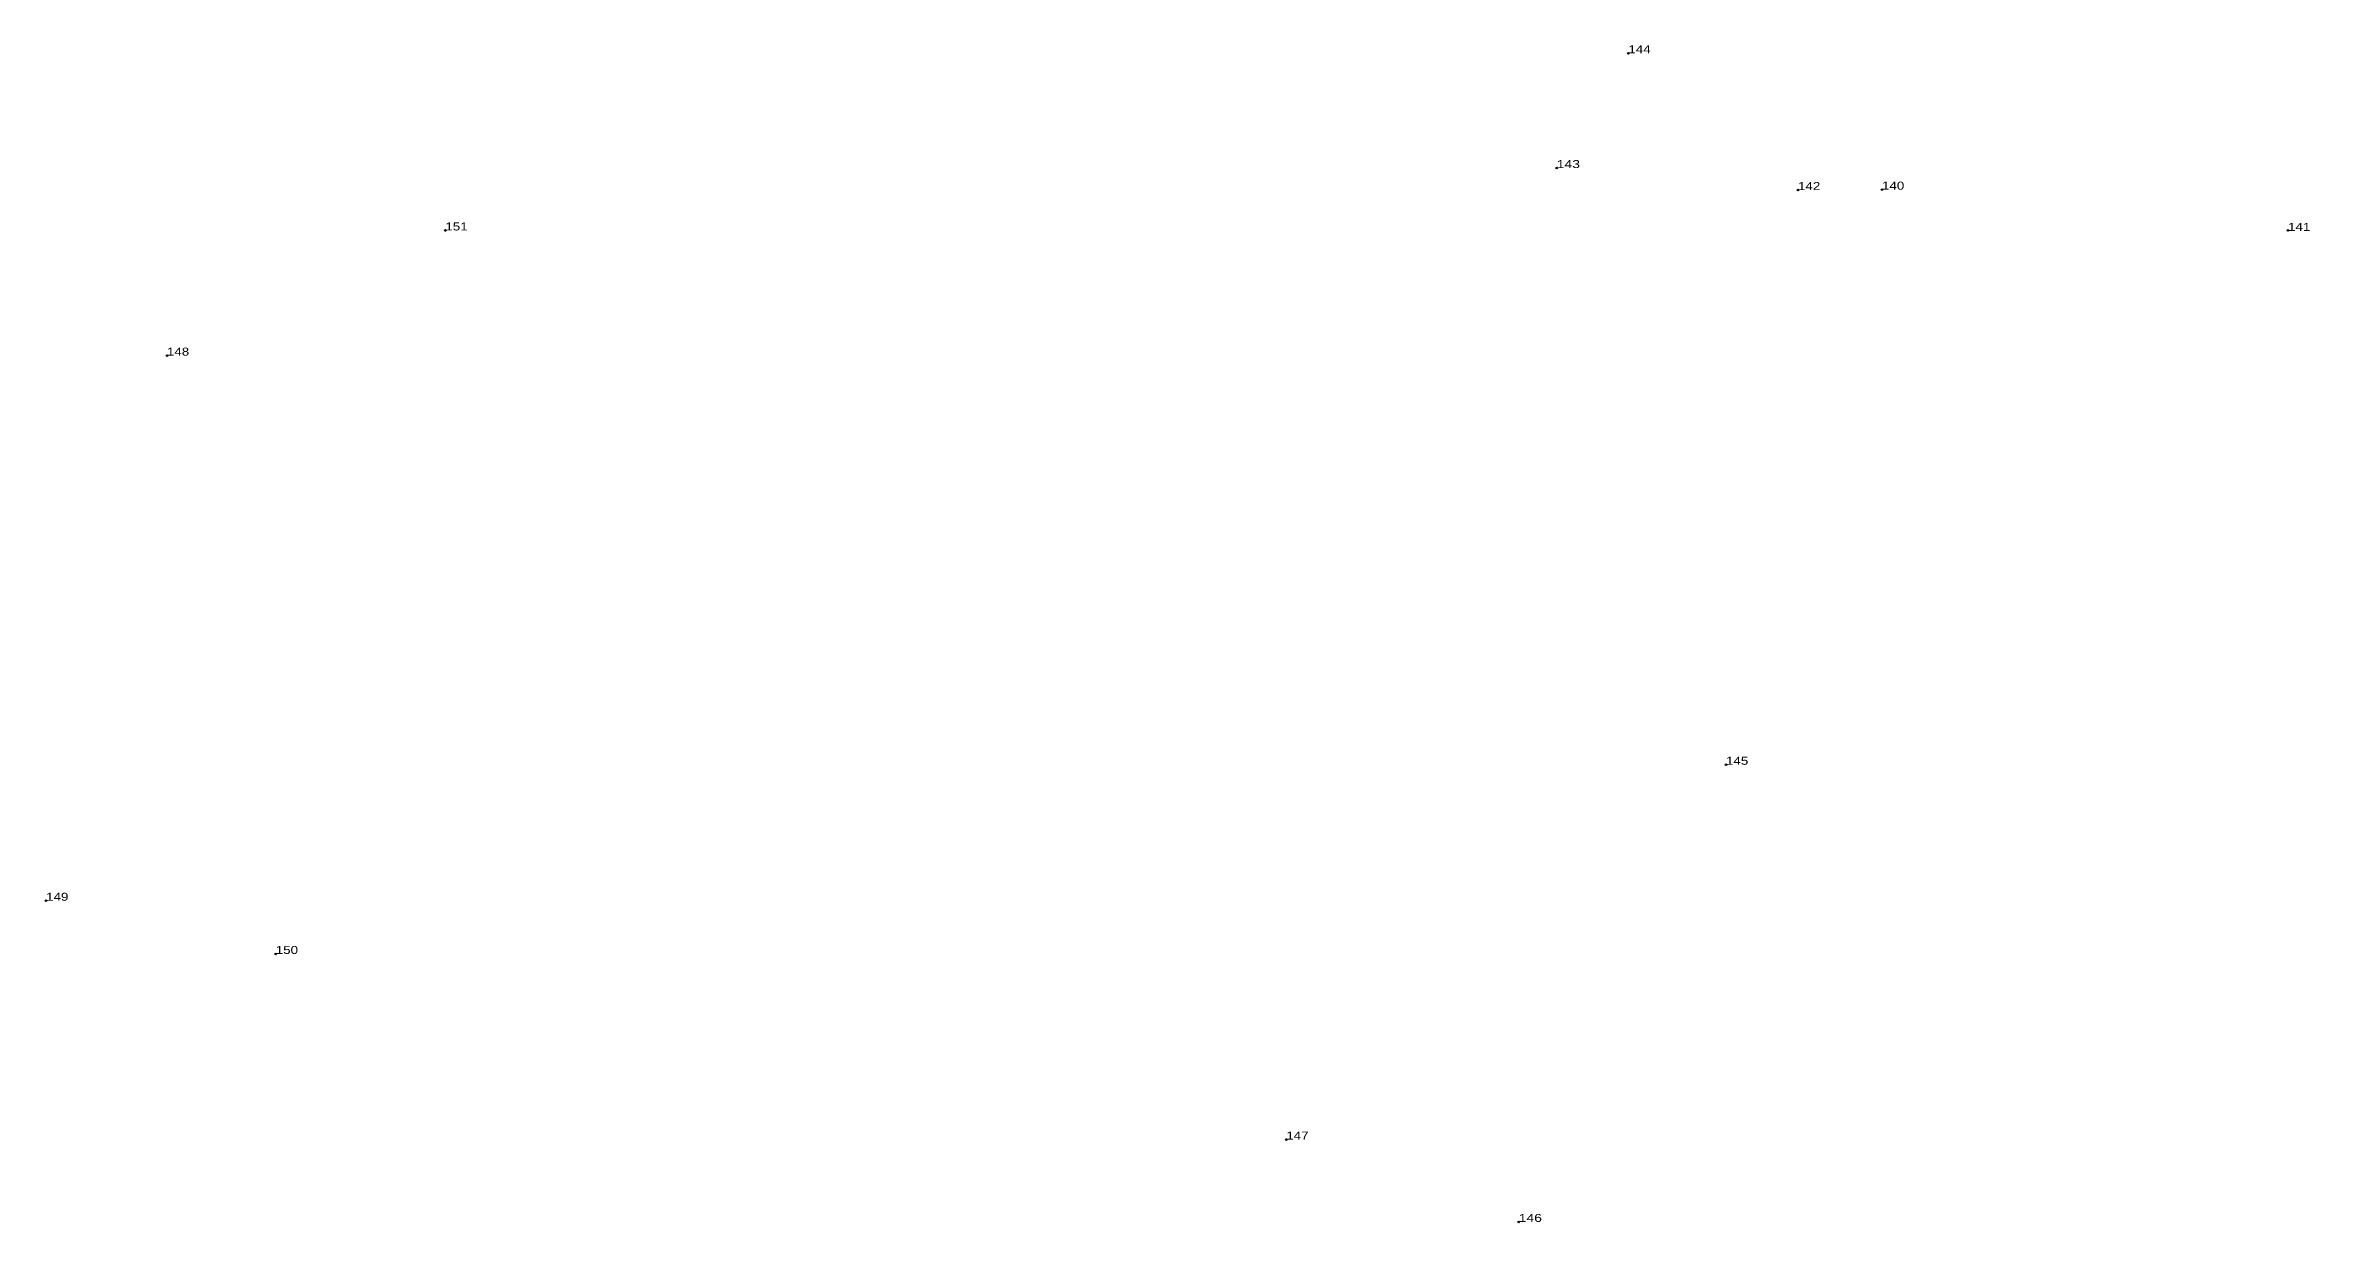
# Model space of a CAD drawing. Header units: metres. Extents: x 538063 to 552131, y 1833676 to 1840835.
# Drawn here: x 538063.1 to 538119.7, y 1836987.5 to 1837016.9 of the extents above; entities that cross this region are included whole.
import ezdxf

# ---------------------------------------------------------------- set-up
doc = ezdxf.new("R2010")
doc.units = ezdxf.units.M
doc.header["$LTSCALE"] = 0.08
doc.header["$PDMODE"] = 32
doc.header["$PDSIZE"] = 0.04
doc.layers.add('12', color=7, linetype='Continuous', lineweight=13)
doc.layers.add('7', color=7, linetype='Continuous')

msp = doc.modelspace()

# ---------------------------------------------------------------- linework, layer by layer
at = {"layer": '7'}
for p in [(538102.64, 1837016.7), (538100.85, 1837013.83), (538106.88, 1837013.28), (538108.98, 1837013.29), (538073.07, 1837012.27), (538119.13, 1837012.27), (538066.11, 1837009.14), (538105.08, 1836998.91), (538063.09, 1836995.51), (538068.83, 1836994.18), (538094.09, 1836989.54), (538099.9, 1836987.48)]:
    msp.add_point(p, dxfattribs=at)

# ---------------------------------------------------------------- texts
at = {"layer": '12'}
for s, width, p in [('144', 1.25, (538102.64, 1837016.7)), ('143', 1.3, (538100.85, 1837013.83)), ('142', 1.25, (538106.88, 1837013.28)), ('140', 1.25, (538108.98, 1837013.29)), ('151', 1.25, (538073.07, 1837012.27)), ('141', 1.25, (538119.13, 1837012.26)), ('148', 1.25, (538066.11, 1837009.14)), ('145', 1.25, (538105.08, 1836998.91)), ('149', 1.25, (538063.09, 1836995.51)), ('150', 1.25, (538068.83, 1836994.18)), ('147', 1.25, (538094.09, 1836989.54)), ('146', 1.3, (538099.9, 1836987.48))]:
    msp.add_text(s, height=0.2, dxfattribs=dict(at, width=width)).set_placement(p)

doc.saveas('drawing.dxf')
